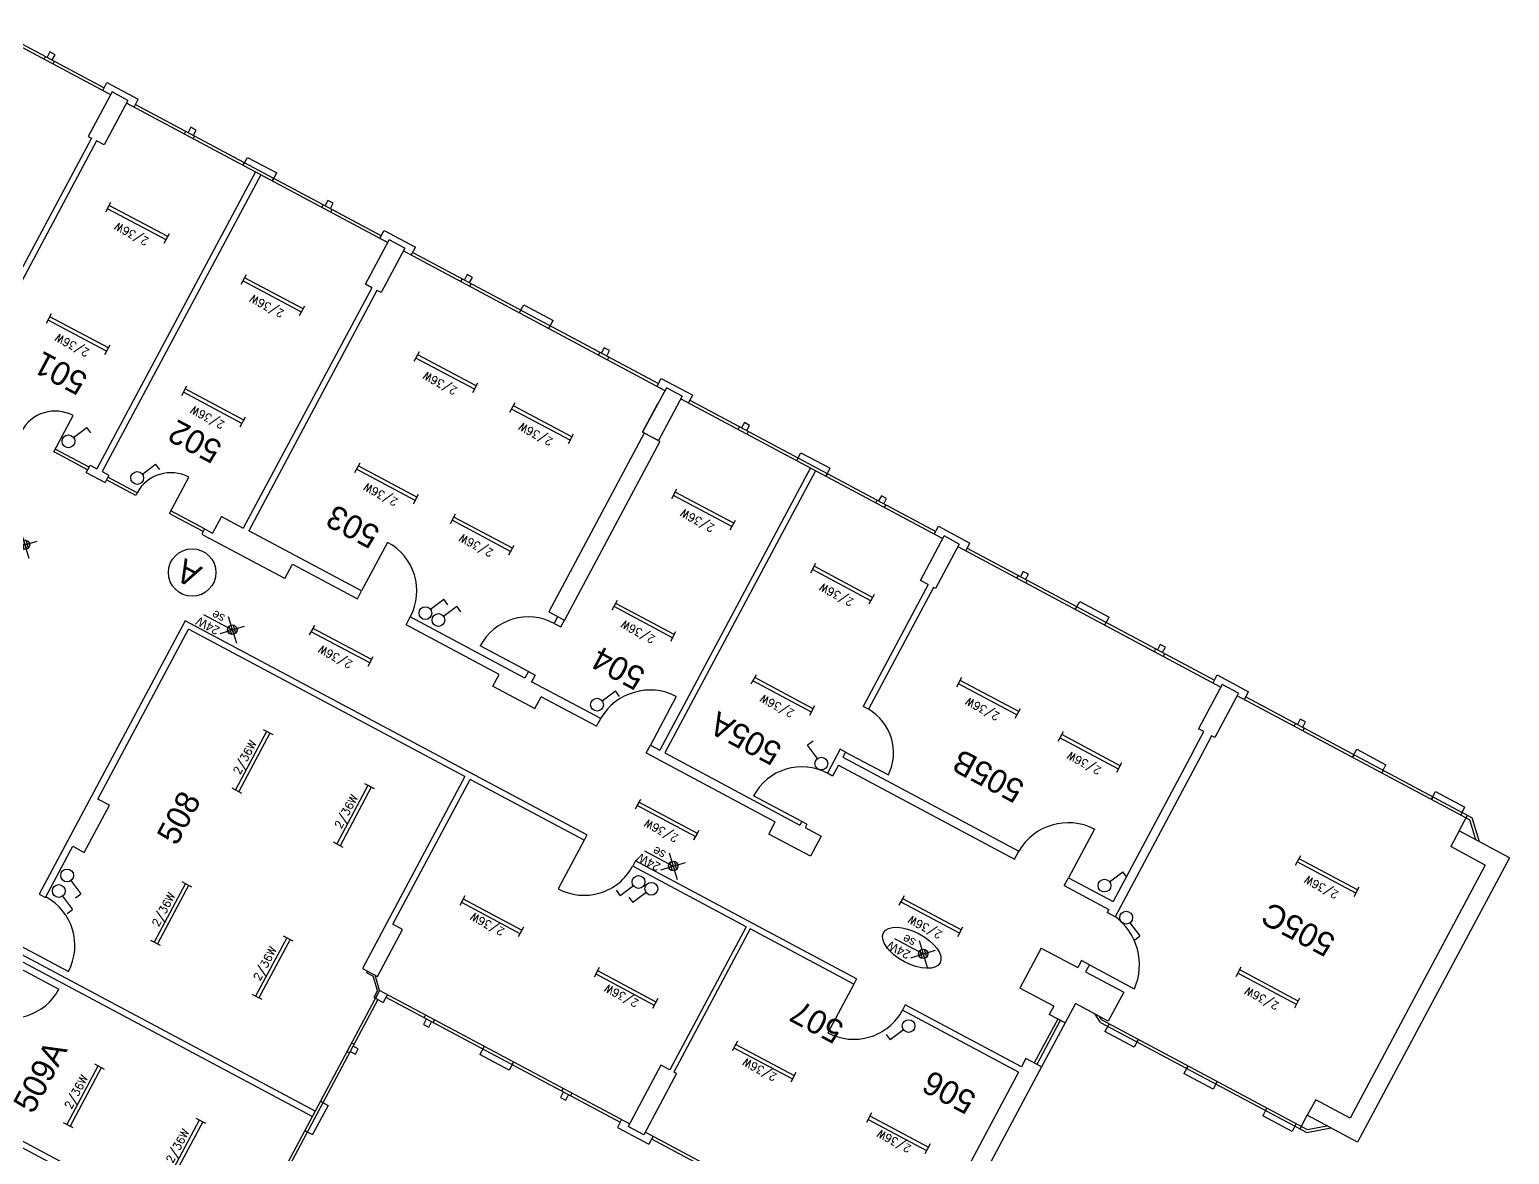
# Model space of a CAD drawing. Extents: x 1678829 to 1678895.5, y 4851385.5 to 4851457.1.
# Drawn here: x 1678870.54 to 1678895.5, y 4851410.72 to 4851429.7 of the extents above; entities that cross this region are included whole.
import ezdxf
from ezdxf.enums import TextEntityAlignment as Align

# ---------------------------------------------------------------- set-up
doc = ezdxf.new("R2010")
doc.units = 0
doc.header["$MEASUREMENT"] = 0
doc.layers.get('0').update_dxf_attribs({"linetype": 'CONTINUOUS'})
for name, color, linetype in [('ARREDO', 52, 'CONTINUOUS'), ('ILLUMINAZIONE', 4, 'CONTINUOUS'), ('INFISSI', 160, 'CONTINUOUS'), ('NUOVI COMPONENTI DI PROGETTO', 230, 'CONTINUOUS'), ('VUO3', 6, 'CONTINUOUS')]:
    doc.layers.add(name, color=color, linetype=linetype)
doc.styles.add('ROMANS', font='romans')

# ---------------------------------------------------------------- blocks, each defined once
blk = doc.blocks.new('SE')
at = {"layer": 'ILLUMINAZIONE'}
for p, q in [((0.165, -0.165), (-0.167, 0.167)), ((0.152, 0.155), (-0.155, -0.152)), ((0.024, -0.077), (-0.077, 0.024)), ((0.056, -0.058), (-0.058, 0.056)), ((0.058, -0.056), (-0.056, 0.058)), ((0.077, -0.024), (-0.024, 0.077)), ((0.55, 0.001), (-0.001, 0.001)), ((0.075, 0.028), (0.028, 0.075)), ((-0.028, -0.075), (-0.075, -0.028))]:
    blk.add_line(p, q, dxfattribs=at)
blk.add_circle((0, 0), 0.0803, dxfattribs=at)
at = {"layer": 'ILLUMINAZIONE', "linetype": 'Continuous'}
for s, p in [('24W ', (0.191, 0.063)), ('se', (0.209, -0.158))]:
    blk.add_text(s, height=0.15, dxfattribs=at).set_placement(p)

msp = doc.modelspace()

# ---------------------------------------------------------------- linework, layer by layer
at = {"linetype": 'Continuous'}
for p, q in [((1678871.93, 4851428.651), (1678871.53, 4851427.901)), ((1678872.195, 4851428.509), (1678871.795, 4851427.759)), ((1678872.195, 4851428.509), (1678871.93, 4851428.651)), ((1678872.054, 4851428.245), (1678871.795, 4851427.759)), ((1678871.583, 4851427.872), (1678869.454, 4851423.885)), ((1678871.671, 4851427.825), (1678869.543, 4851423.838)), ((1678871.53, 4851427.901), (1678871.583, 4851427.872)), ((1678871.795, 4851427.759), (1678871.671, 4851427.825)), ((1678874.35, 4851427.302), (1678871.676, 4851422.291)), ((1678874.439, 4851427.255), (1678871.764, 4851422.244)), ((1678876.206, 4851425.405), (1678876.606, 4851426.155)), ((1678876.871, 4851426.013), (1678876.47, 4851425.264)), ((1678876.871, 4851426.013), (1678876.606, 4851426.155)), ((1678876.311, 4851425.348), (1678874.145, 4851421.29)), ((1678876.4, 4851425.301), (1678874.236, 4851421.247)), ((1678876.276, 4851425.367), (1678876.206, 4851425.405)), ((1678876.311, 4851425.348), (1678876.206, 4851425.405)), ((1678876.435, 4851425.282), (1678876.4, 4851425.301)), ((1678876.47, 4851425.264), (1678876.435, 4851425.282)), ((1678881.281, 4851423.659), (1678880.881, 4851422.909)), ((1678881.546, 4851423.518), (1678881.146, 4851422.768)), ((1678881.546, 4851423.518), (1678881.281, 4851423.659)), ((1678880.881, 4851422.909), (1678881.14, 4851423.394)), ((1678881.405, 4851423.253), (1678881.146, 4851422.768)), ((1678881.005, 4851422.843), (1678880.881, 4851422.909)), ((1678880.969, 4851422.862), (1678880.881, 4851422.909)), ((1678881.146, 4851422.768), (1678881.005, 4851422.843)), ((1678881.172, 4851422.754), (1678881.005, 4851422.843)), ((1678871.495, 4851422.229), (1678871.542, 4851422.317)), ((1678871.542, 4851422.317), (1678871.561, 4851422.352)), ((1678871.542, 4851422.317), (1678871.542, 4851422.317)), ((1678871.561, 4851422.352), (1678871.676, 4851422.291)), ((1678883.71, 4851422.306), (1678881.169, 4851417.546)), ((1678883.799, 4851422.259), (1678881.258, 4851417.499)), ((1678871.495, 4851422.229), (1678871.813, 4851422.059)), ((1678871.764, 4851422.244), (1678871.879, 4851422.183)), ((1678871.86, 4851422.148), (1678871.813, 4851422.059)), ((1678871.879, 4851422.183), (1678871.86, 4851422.148)), ((1678873.492, 4851421.276), (1678873.445, 4851421.188)), ((1678873.492, 4851421.276), (1678873.624, 4851421.206)), ((1678873.775, 4851421.488), (1678873.624, 4851421.206)), ((1678873.775, 4851421.488), (1678874.145, 4851421.29)), ((1678873.445, 4851421.188), (1678873.524, 4851421.146)), ((1678873.524, 4851421.146), (1678873.577, 4851421.118)), ((1678874.847, 4851420.439), (1678873.577, 4851421.118)), ((1678876.141, 4851420.23), (1678874.236, 4851421.247)), ((1678885.566, 4851420.408), (1678885.966, 4851421.158)), ((1678886.222, 4851421.022), (1678885.821, 4851420.272)), ((1678886.222, 4851421.022), (1678885.966, 4851421.158)), ((1678874.847, 4851420.439), (1678874.976, 4851420.682)), ((1678874.976, 4851420.682), (1678876.07, 4851420.098)), ((1678885.698, 4851420.338), (1678884.601, 4851418.282)), ((1678885.786, 4851420.291), (1678884.689, 4851418.235)), ((1678885.698, 4851420.338), (1678885.566, 4851420.408)), ((1678885.821, 4851420.272), (1678885.786, 4851420.291)), ((1678885.821, 4851420.272), (1678885.821, 4851420.272)), ((1678876.07, 4851420.098), (1678876.141, 4851420.23)), ((1678876.891, 4851419.66), (1678876.961, 4851419.792)), ((1678878.893, 4851418.761), (1678876.961, 4851419.792)), ((1678879.447, 4851419.798), (1678879.386, 4851419.683)), ((1678873.164, 4851419.728), (1678870.701, 4851415.115)), ((1678871.692, 4851416.717), (1678873.223, 4851419.584)), ((1678879.939, 4851416.112), (1678873.164, 4851419.728)), ((1678877.881, 4851417.097), (1678873.223, 4851419.584)), ((1678878.461, 4851418.821), (1678876.891, 4851419.66)), ((1678879.386, 4851419.683), (1678879.501, 4851419.622)), ((1678879.501, 4851419.622), (1678879.562, 4851419.737)), ((1678878.355, 4851418.623), (1678878.461, 4851418.821)), ((1678878.953, 4851418.872), (1678878.893, 4851418.761)), ((1678878.953, 4851418.872), (1678879.067, 4851418.81)), ((1678879.067, 4851418.81), (1678879.008, 4851418.699)), ((1678878.355, 4851418.623), (1678879.061, 4851418.247)), ((1678880.173, 4851418.078), (1678879.008, 4851418.699)), ((1678890.659, 4851418.653), (1678890.259, 4851417.903)), ((1678890.932, 4851418.507), (1678890.532, 4851417.757)), ((1678890.932, 4851418.507), (1678890.659, 4851418.653)), ((1678879.061, 4851418.247), (1678879.167, 4851418.445)), ((1678880.102, 4851417.946), (1678879.167, 4851418.445)), ((1678884.689, 4851418.235), (1678884.601, 4851418.282)), ((1678880.102, 4851417.946), (1678880.173, 4851418.078)), ((1678890.163, 4851417.512), (1678890.347, 4851417.856)), ((1678890.312, 4851417.875), (1678890.259, 4851417.903)), ((1678890.479, 4851417.786), (1678890.296, 4851417.441)), ((1678890.347, 4851417.856), (1678890.312, 4851417.875)), ((1678890.532, 4851417.757), (1678890.479, 4851417.786)), ((1678880.94, 4851417.498), (1678881.011, 4851417.63)), ((1678881.011, 4851417.63), (1678881.169, 4851417.546)), ((1678884.214, 4851417.559), (1678883.998, 4851417.153)), ((1678884.303, 4851417.512), (1678884.214, 4851417.559)), ((1678884.303, 4851417.512), (1678884.256, 4851417.424)), ((1678890.163, 4851417.512), (1678888.816, 4851414.989)), ((1678880.94, 4851417.498), (1678883.119, 4851416.335)), ((1678881.258, 4851417.499), (1678883.532, 4851416.28)), ((1678884.185, 4851417.291), (1678884.086, 4851417.106)), ((1678884.185, 4851417.291), (1678887.155, 4851415.706)), ((1678884.256, 4851417.424), (1678887.226, 4851415.838)), ((1678890.296, 4851417.441), (1678888.85, 4851414.733)), ((1678877.881, 4851417.097), (1678876.153, 4851413.86)), ((1678876.665, 4851414.606), (1678877.969, 4851417.05)), ((1678879.892, 4851416.024), (1678877.969, 4851417.05)), ((1678884.086, 4851417.106), (1678883.998, 4851417.153)), ((1678871.463, 4851415.819), (1678871.886, 4851416.613)), ((1678871.886, 4851416.613), (1678871.692, 4851416.717)), ((1678883.009, 4851416.128), (1678883.119, 4851416.335)), ((1678883.565, 4851416.342), (1678883.532, 4851416.28)), ((1678883.653, 4851416.294), (1678883.565, 4851416.342)), ((1678883.653, 4851416.294), (1678883.622, 4851416.237)), ((1678879.939, 4851416.112), (1678879.892, 4851416.024)), ((1678883.714, 4851415.752), (1678883.009, 4851416.128)), ((1678883.622, 4851416.237), (1678883.895, 4851416.091)), ((1678883.895, 4851416.091), (1678883.714, 4851415.752)), ((1678894.655, 4851416.18), (1678894.514, 4851415.915)), ((1678895.502, 4851415.728), (1678894.655, 4851416.18)), ((1678870.807, 4851415.058), (1678871.269, 4851415.923)), ((1678871.269, 4851415.923), (1678871.463, 4851415.819)), ((1678887.155, 4851415.706), (1678887.226, 4851415.838)), ((1678895.096, 4851415.604), (1678894.514, 4851415.915)), ((1678880.76, 4851415.674), (1678880.713, 4851415.586)), ((1678882.627, 4851414.564), (1678880.713, 4851415.586)), ((1678884.491, 4851413.682), (1678880.76, 4851415.674)), ((1678895.096, 4851415.604), (1678892.817, 4851411.335)), ((1678895.502, 4851415.728), (1678892.94, 4851410.929)), ((1678887.993, 4851415.258), (1678888.064, 4851415.391)), ((1678888.064, 4851415.391), (1678888.816, 4851414.989)), ((1678870.701, 4851415.115), (1678870.807, 4851415.058)), ((1678887.993, 4851415.258), (1678888.746, 4851414.857)), ((1678888.746, 4851414.857), (1678888.718, 4851414.804)), ((1678888.85, 4851414.733), (1678888.718, 4851414.804)), ((1678876.408, 4851413.723), (1678876.832, 4851414.517)), ((1678876.832, 4851414.517), (1678876.665, 4851414.606)), ((1678882.627, 4851414.564), (1678881.337, 4851412.147)), ((1678882.697, 4851414.526), (1678881.407, 4851412.109)), ((1678884.444, 4851413.594), (1678882.697, 4851414.526)), ((1678875.307, 4851411.363), (1678870.27, 4851414.052)), ((1678875.355, 4851411.452), (1678870.317, 4851414.141)), ((1678887.603, 4851414.202), (1678887.243, 4851413.528)), ((1678887.603, 4851414.202), (1678888.22, 4851413.873)), ((1678876.153, 4851413.86), (1678876.408, 4851413.723)), ((1678888.284, 4851413.992), (1678888.22, 4851413.873)), ((1678888.417, 4851413.922), (1678888.284, 4851413.992)), ((1678888.417, 4851413.922), (1678888.353, 4851413.802)), ((1678888.353, 4851413.802), (1678888.997, 4851413.458)), ((1678884.491, 4851413.682), (1678884.444, 4851413.594)), ((1678887.816, 4851413.222), (1678887.243, 4851413.528)), ((1678888.18, 4851413.266), (1678888.006, 4851412.939)), ((1678888.736, 4851412.969), (1678888.18, 4851413.266)), ((1678888.997, 4851413.458), (1678888.736, 4851412.969)), ((1678885.312, 4851413.244), (1678885.265, 4851413.156)), ((1678887.223, 4851412.11), (1678885.265, 4851413.156)), ((1678887.27, 4851412.198), (1678885.312, 4851413.244)), ((1678887.816, 4851413.222), (1678887.741, 4851413.081)), ((1678887.816, 4851413.222), (1678887.741, 4851413.081)), ((1678888.006, 4851412.939), (1678887.741, 4851413.081)), ((1678887.346, 4851412.34), (1678887.27, 4851412.198)), ((1678887.61, 4851412.198), (1678887.346, 4851412.34)), ((1678881.187, 4851412.227), (1678880.636, 4851411.194)), ((1678881.451, 4851412.085), (1678880.9, 4851411.053)), ((1678881.337, 4851412.147), (1678881.187, 4851412.227)), ((1678881.451, 4851412.085), (1678881.407, 4851412.109)), ((1678887.223, 4851412.11), (1678885.65, 4851409.164)), ((1678887.61, 4851412.198), (1678885.774, 4851408.758)), ((1678873.297, 4851409.297), (1678868.971, 4851411.606)), ((1678873.344, 4851409.385), (1678869.018, 4851411.694)), ((1678892.235, 4851411.645), (1678892.093, 4851411.381)), ((1678892.817, 4851411.335), (1678892.235, 4851411.645)), ((1678892.94, 4851410.929), (1678892.093, 4851411.381)), ((1678880.9, 4851411.053), (1678880.636, 4851411.194))]:
    msp.add_line(p, q, dxfattribs=at)
msp.add_circle((1678873.282, 4851420.541), 0.4, dxfattribs=at)
at = {"layer": 'ARREDO', "linetype": 'Continuous'}
for p, q in [((1678880.908, 4851422.895), (1678879.297, 4851419.878)), ((1678881.172, 4851422.754), (1678879.562, 4851419.737)), ((1678879.297, 4851419.878), (1678879.562, 4851419.737))]:
    msp.add_line(p, q, dxfattribs=at)
at = {"layer": 'ILLUMINAZIONE', "linetype": 'Continuous'}
for p, q in [((1678871.826, 4851426.626), (1678871.913, 4851426.789)), ((1678872.841, 4851426.153), (1678871.854, 4851426.68)), ((1678872.871, 4851426.209), (1678871.884, 4851426.736)), ((1678872.812, 4851426.099), (1678872.9, 4851426.263)), ((1678874.109, 4851425.407), (1678874.196, 4851425.571)), ((1678875.154, 4851424.99), (1678874.167, 4851425.517)), ((1678875.124, 4851424.934), (1678874.137, 4851425.461)), ((1678875.095, 4851424.881), (1678875.183, 4851425.044)), ((1678870.823, 4851424.748), (1678870.911, 4851424.911)), ((1678871.839, 4851424.275), (1678870.852, 4851424.801)), ((1678871.869, 4851424.331), (1678870.882, 4851424.858)), ((1678871.81, 4851424.221), (1678871.897, 4851424.385)), ((1678877.029, 4851424.107), (1678877.116, 4851424.271)), ((1678878.044, 4851423.634), (1678877.057, 4851424.161)), ((1678878.074, 4851423.691), (1678877.087, 4851424.217)), ((1678873.106, 4851423.529), (1678873.194, 4851423.693)), ((1678874.122, 4851423.056), (1678873.135, 4851423.583)), ((1678874.152, 4851423.112), (1678873.165, 4851423.639)), ((1678878.015, 4851423.581), (1678878.103, 4851423.744)), ((1678878.641, 4851423.247), (1678878.729, 4851423.41)), ((1678879.657, 4851422.774), (1678878.67, 4851423.3)), ((1678879.687, 4851422.83), (1678878.7, 4851423.356)), ((1678874.093, 4851423.002), (1678874.18, 4851423.166)), ((1678871.282, 4851422.821), (1678871.505, 4851422.989)), ((1678871.574, 4851422.897), (1678871.505, 4851422.989)), ((1678879.628, 4851422.72), (1678879.715, 4851422.883)), ((1678872.442, 4851422.202), (1678872.665, 4851422.369)), ((1678872.734, 4851422.278), (1678872.665, 4851422.369)), ((1678876.026, 4851422.229), (1678876.114, 4851422.393)), ((1678877.042, 4851421.756), (1678876.055, 4851422.283)), ((1678877.072, 4851421.813), (1678876.085, 4851422.339)), ((1678877.013, 4851421.703), (1678877.1, 4851421.866)), ((1678881.372, 4851421.789), (1678881.459, 4851421.953)), ((1678882.387, 4851421.316), (1678881.4, 4851421.843)), ((1678882.417, 4851421.372), (1678881.43, 4851421.899)), ((1678877.639, 4851421.369), (1678877.726, 4851421.532)), ((1678878.654, 4851420.896), (1678877.667, 4851421.422)), ((1678878.684, 4851420.952), (1678877.697, 4851421.478)), ((1678882.358, 4851421.262), (1678882.446, 4851421.426)), ((1678878.625, 4851420.842), (1678878.713, 4851421.005)), ((1678883.716, 4851420.538), (1678883.803, 4851420.701)), ((1678884.731, 4851420.065), (1678883.745, 4851420.591)), ((1678884.761, 4851420.121), (1678883.775, 4851420.648)), ((1678877.303, 4851419.921), (1678877.526, 4851420.089)), ((1678877.595, 4851419.997), (1678877.526, 4851420.089)), ((1678880.369, 4851419.911), (1678880.456, 4851420.075)), ((1678881.414, 4851419.494), (1678880.428, 4851420.021)), ((1678884.703, 4851420.011), (1678884.79, 4851420.175)), ((1678877.523, 4851419.804), (1678877.746, 4851419.972)), ((1678877.815, 4851419.88), (1678877.746, 4851419.972)), ((1678881.384, 4851419.438), (1678880.398, 4851419.965)), ((1678875.263, 4851419.489), (1678875.35, 4851419.653)), ((1678875.263, 4851419.489), (1678875.322, 4851419.599)), ((1678876.278, 4851419.016), (1678875.292, 4851419.543)), ((1678876.278, 4851419.016), (1678875.292, 4851419.543)), ((1678876.308, 4851419.073), (1678875.322, 4851419.599)), ((1678881.356, 4851419.384), (1678881.443, 4851419.548)), ((1678876.25, 4851418.963), (1678876.337, 4851419.126)), ((1678876.25, 4851418.963), (1678876.308, 4851419.072)), ((1678882.713, 4851418.66), (1678882.801, 4851418.823)), ((1678883.759, 4851418.243), (1678882.772, 4851418.77)), ((1678886.18, 4851418.61), (1678886.267, 4851418.774)), ((1678880.198, 4851418.376), (1678880.421, 4851418.543)), ((1678880.49, 4851418.451), (1678880.421, 4851418.543)), ((1678883.729, 4851418.187), (1678882.742, 4851418.713)), ((1678887.195, 4851418.137), (1678886.209, 4851418.664)), ((1678887.195, 4851418.137), (1678886.209, 4851418.664)), ((1678887.225, 4851418.194), (1678886.239, 4851418.72)), ((1678887.225, 4851418.194), (1678886.239, 4851418.72)), ((1678883.7, 4851418.133), (1678883.787, 4851418.297)), ((1678887.167, 4851418.084), (1678887.254, 4851418.247)), ((1678874.538, 4851417.86), (1678874.011, 4851416.873)), ((1678874.594, 4851417.83), (1678874.068, 4851416.843)), ((1678874.648, 4851417.801), (1678874.484, 4851417.888)), ((1678887.893, 4851417.696), (1678887.98, 4851417.86)), ((1678888.938, 4851417.279), (1678887.951, 4851417.806)), ((1678888.938, 4851417.279), (1678887.951, 4851417.806)), ((1678883.755, 4851417.695), (1678883.664, 4851417.626)), ((1678883.831, 4851417.403), (1678883.664, 4851417.626)), ((1678888.908, 4851417.223), (1678887.921, 4851417.75)), ((1678888.908, 4851417.223), (1678887.921, 4851417.75)), ((1678888.879, 4851417.17), (1678888.967, 4851417.333)), ((1678874.121, 4851416.814), (1678873.958, 4851416.902)), ((1678876.248, 4851416.947), (1678875.721, 4851415.96)), ((1678876.304, 4851416.917), (1678875.778, 4851415.93)), ((1678876.358, 4851416.888), (1678876.195, 4851416.975)), ((1678880.761, 4851416.555), (1678880.848, 4851416.718)), ((1678880.761, 4851416.555), (1678880.819, 4851416.664)), ((1678881.776, 4851416.082), (1678880.789, 4851416.609)), ((1678881.776, 4851416.082), (1678880.789, 4851416.609)), ((1678881.806, 4851416.138), (1678880.819, 4851416.665)), ((1678881.747, 4851416.028), (1678881.834, 4851416.192)), ((1678881.747, 4851416.028), (1678881.806, 4851416.138)), ((1678875.831, 4851415.901), (1678875.668, 4851415.989)), ((1678891.895, 4851415.602), (1678891.983, 4851415.766)), ((1678892.911, 4851415.129), (1678891.924, 4851415.656)), ((1678892.941, 4851415.185), (1678891.954, 4851415.712)), ((1678871.238, 4851415.343), (1678871.405, 4851415.12)), ((1678873.167, 4851415.292), (1678872.641, 4851414.305)), ((1678873.223, 4851415.262), (1678872.697, 4851414.275)), ((1678873.277, 4851415.233), (1678873.114, 4851415.32)), ((1678888.759, 4851415.322), (1678888.982, 4851415.49)), ((1678889.051, 4851415.398), (1678888.982, 4851415.49)), ((1678871.097, 4851415.079), (1678871.265, 4851414.856)), ((1678871.313, 4851415.051), (1678871.405, 4851415.12)), ((1678877.884, 4851415.086), (1678877.796, 4851414.922)), ((1678877.855, 4851415.032), (1678878.842, 4851414.505)), ((1678880.433, 4851415.179), (1678880.502, 4851415.087)), ((1678880.725, 4851415.254), (1678880.502, 4851415.087)), ((1678880.649, 4851415.063), (1678880.718, 4851414.971)), ((1678880.942, 4851415.139), (1678880.718, 4851414.971)), ((1678885.211, 4851414.927), (1678885.298, 4851415.09)), ((1678885.211, 4851414.927), (1678885.269, 4851415.036)), ((1678886.256, 4851414.51), (1678885.27, 4851415.036)), ((1678892.882, 4851415.076), (1678892.969, 4851415.239)), ((1678871.173, 4851414.787), (1678871.265, 4851414.856)), ((1678877.825, 4851414.976), (1678878.812, 4851414.449)), ((1678886.226, 4851414.454), (1678885.24, 4851414.98)), ((1678886.226, 4851414.454), (1678885.24, 4851414.98)), ((1678878.87, 4851414.559), (1678878.783, 4851414.395)), ((1678886.198, 4851414.4), (1678886.285, 4851414.563)), ((1678889.102, 4851414.631), (1678889.269, 4851414.408)), ((1678872.75, 4851414.246), (1678872.587, 4851414.334)), ((1678874.877, 4851414.379), (1678874.351, 4851413.392)), ((1678874.934, 4851414.349), (1678874.407, 4851413.362)), ((1678874.987, 4851414.32), (1678874.824, 4851414.407)), ((1678886.198, 4851414.4), (1678886.256, 4851414.509)), ((1678889.177, 4851414.339), (1678889.269, 4851414.408)), ((1678880.148, 4851413.877), (1678880.061, 4851413.713)), ((1678880.09, 4851413.767), (1678881.076, 4851413.24)), ((1678880.12, 4851413.823), (1678881.106, 4851413.296)), ((1678890.893, 4851413.724), (1678890.98, 4851413.888)), ((1678891.908, 4851413.251), (1678890.922, 4851413.778)), ((1678891.938, 4851413.307), (1678890.952, 4851413.834)), ((1678874.461, 4851413.333), (1678874.297, 4851413.421)), ((1678881.135, 4851413.35), (1678881.048, 4851413.186)), ((1678891.88, 4851413.197), (1678891.967, 4851413.361)), ((1678885.281, 4851412.823), (1678885.058, 4851412.655)), ((1678882.48, 4851412.632), (1678882.393, 4851412.469)), ((1678882.421, 4851412.522), (1678883.408, 4851411.996)), ((1678882.451, 4851412.578), (1678883.438, 4851412.052)), ((1678884.989, 4851412.747), (1678885.058, 4851412.655)), ((1678871.693, 4851412.213), (1678871.167, 4851411.226)), ((1678871.749, 4851412.183), (1678871.223, 4851411.196)), ((1678871.803, 4851412.154), (1678871.64, 4851412.242)), ((1678883.466, 4851412.105), (1678883.379, 4851411.942)), ((1678873.403, 4851411.3), (1678872.877, 4851410.314)), ((1678873.46, 4851411.27), (1678872.933, 4851410.284)), ((1678873.513, 4851411.242), (1678873.35, 4851411.329)), ((1678884.744, 4851411.423), (1678884.657, 4851411.26)), ((1678884.686, 4851411.313), (1678885.672, 4851410.787)), ((1678884.716, 4851411.37), (1678885.702, 4851410.843)), ((1678871.276, 4851411.168), (1678871.113, 4851411.255)), ((1678885.731, 4851410.897), (1678885.644, 4851410.733))]:
    msp.add_line(p, q, dxfattribs=at)
for centre in [(1678871.195, 4851422.756), (1678872.355, 4851422.137), (1678877.217, 4851419.856), (1678877.436, 4851419.739), (1678880.112, 4851418.311), (1678883.896, 4851417.317), (1678871.173, 4851415.429), (1678871.032, 4851415.166), (1678880.812, 4851415.319), (1678881.028, 4851415.204), (1678888.672, 4851415.258), (1678889.037, 4851414.717), (1678885.367, 4851412.887)]:
    msp.add_circle(centre, 0.108, dxfattribs=at)
at = {"layer": 'INFISSI', "linetype": 'Continuous'}
for p, q in [((1678869.851, 4851429.704), (1678871.907, 4851428.606)), ((1678869.972, 4851429.696), (1678871.798, 4851428.721)), ((1678870.786, 4851429.205), (1678870.81, 4851429.249)), ((1678870.882, 4851429.326), (1678870.835, 4851429.238)), ((1678870.97, 4851429.279), (1678870.882, 4851429.326)), ((1678870.923, 4851429.191), (1678870.97, 4851429.279)), ((1678870.936, 4851429.124), (1678870.96, 4851429.169)), ((1678871.774, 4851428.677), (1678871.845, 4851428.809)), ((1678871.845, 4851428.809), (1678872.374, 4851428.527)), ((1678872.304, 4851428.395), (1678872.374, 4851428.527)), ((1678872.171, 4851428.465), (1678876.582, 4851426.111)), ((1678872.327, 4851428.439), (1678876.474, 4851426.225)), ((1678873.261, 4851428.056), (1678873.214, 4851427.968)), ((1678873.349, 4851428.009), (1678873.261, 4851428.056)), ((1678873.302, 4851427.921), (1678873.349, 4851428.009)), ((1678873.151, 4851427.942), (1678873.174, 4851427.987)), ((1678873.301, 4851427.862), (1678873.324, 4851427.907)), ((1678874.143, 4851427.415), (1678874.214, 4851427.547)), ((1678874.214, 4851427.547), (1678874.708, 4851427.284)), ((1678874.139, 4851427.415), (1678874.162, 4851427.459)), ((1678874.637, 4851427.151), (1678874.708, 4851427.284)), ((1678874.633, 4851427.151), (1678874.656, 4851427.195)), ((1678875.471, 4851426.704), (1678875.494, 4851426.748)), ((1678875.572, 4851426.822), (1678875.525, 4851426.734)), ((1678875.661, 4851426.775), (1678875.572, 4851426.822)), ((1678875.613, 4851426.687), (1678875.661, 4851426.775)), ((1678875.621, 4851426.624), (1678875.644, 4851426.668)), ((1678876.45, 4851426.181), (1678876.521, 4851426.314)), ((1678876.521, 4851426.314), (1678877.05, 4851426.031)), ((1678876.979, 4851425.899), (1678877.05, 4851426.031)), ((1678876.847, 4851425.969), (1678881.258, 4851423.615)), ((1678877.003, 4851425.943), (1678881.149, 4851423.73)), ((1678877.817, 4851425.451), (1678877.841, 4851425.495)), ((1678877.922, 4851425.568), (1678877.875, 4851425.48)), ((1678878.01, 4851425.521), (1678877.922, 4851425.568)), ((1678877.963, 4851425.433), (1678878.01, 4851425.521)), ((1678877.967, 4851425.371), (1678877.991, 4851425.415)), ((1678878.804, 4851424.927), (1678878.875, 4851425.059)), ((1678878.875, 4851425.059), (1678879.369, 4851424.796)), ((1678878.805, 4851424.924), (1678878.829, 4851424.968)), ((1678879.298, 4851424.663), (1678879.369, 4851424.796)), ((1678879.299, 4851424.66), (1678879.323, 4851424.704)), ((1678880.138, 4851424.213), (1678880.161, 4851424.257)), ((1678880.234, 4851424.334), (1678880.186, 4851424.246)), ((1678880.322, 4851424.287), (1678880.234, 4851424.334)), ((1678880.275, 4851424.199), (1678880.322, 4851424.287)), ((1678880.287, 4851424.133), (1678880.311, 4851424.177)), ((1678881.126, 4851423.685), (1678881.196, 4851423.818)), ((1678881.196, 4851423.818), (1678881.726, 4851423.535)), ((1678881.655, 4851423.403), (1678881.726, 4851423.535)), ((1678881.523, 4851423.474), (1678885.933, 4851421.119)), ((1678881.655, 4851423.403), (1678881.678, 4851423.447)), ((1678881.678, 4851423.447), (1678885.825, 4851421.234)), ((1678870.949, 4851422.577), (1678871.276, 4851423.19)), ((1678882.493, 4851422.956), (1678882.516, 4851423)), ((1678882.598, 4851423.072), (1678882.551, 4851422.984)), ((1678882.686, 4851423.025), (1678882.598, 4851423.072)), ((1678882.639, 4851422.937), (1678882.686, 4851423.025)), ((1678882.643, 4851422.875), (1678882.666, 4851422.92)), ((1678871.025, 4851422.537), (1678870.948, 4851422.578)), ((1678871.542, 4851422.317), (1678870.972, 4851422.621)), ((1678871.519, 4851422.273), (1678871.025, 4851422.537)), ((1678883.48, 4851422.431), (1678883.551, 4851422.563)), ((1678883.551, 4851422.563), (1678884.045, 4851422.3)), ((1678883.481, 4851422.428), (1678883.505, 4851422.472)), ((1678883.974, 4851422.167), (1678884.045, 4851422.3)), ((1678872.33, 4851421.84), (1678871.836, 4851422.104)), ((1678872.354, 4851421.884), (1678871.86, 4851422.148)), ((1678872.898, 4851421.537), (1678873.225, 4851422.15)), ((1678883.975, 4851422.164), (1678883.999, 4851422.208)), ((1678872.354, 4851421.884), (1678872.33, 4851421.84)), ((1678884.813, 4851421.717), (1678884.837, 4851421.761)), ((1678884.909, 4851421.838), (1678884.862, 4851421.75)), ((1678884.997, 4851421.791), (1678884.909, 4851421.838)), ((1678884.95, 4851421.703), (1678884.997, 4851421.791)), ((1678872.979, 4851421.494), (1678872.898, 4851421.537)), ((1678873.493, 4851421.276), (1678872.922, 4851421.581)), ((1678884.963, 4851421.637), (1678884.987, 4851421.681)), ((1678873.47, 4851421.232), (1678872.976, 4851421.495)), ((1678885.801, 4851421.19), (1678885.872, 4851421.322)), ((1678885.872, 4851421.322), (1678886.401, 4851421.039)), ((1678876.579, 4851421.05), (1678876.141, 4851420.23)), ((1678886.33, 4851420.907), (1678886.401, 4851421.039)), ((1678886.198, 4851420.978), (1678890.635, 4851418.609)), ((1678886.33, 4851420.907), (1678886.354, 4851420.951)), ((1678886.354, 4851420.951), (1678890.527, 4851418.724)), ((1678887.301, 4851420.561), (1678887.254, 4851420.473)), ((1678887.389, 4851420.514), (1678887.301, 4851420.561)), ((1678887.342, 4851420.426), (1678887.389, 4851420.514)), ((1678887.195, 4851420.446), (1678887.219, 4851420.49)), ((1678887.345, 4851420.365), (1678887.368, 4851420.41)), ((1678888.183, 4851419.92), (1678888.254, 4851420.053)), ((1678888.254, 4851420.053), (1678888.748, 4851419.789)), ((1678888.183, 4851419.918), (1678888.207, 4851419.962)), ((1678888.677, 4851419.657), (1678888.748, 4851419.789)), ((1678888.677, 4851419.654), (1678888.701, 4851419.699)), ((1678878.953, 4851418.872), (1678878.141, 4851419.305)), ((1678889.612, 4851419.328), (1678889.565, 4851419.239)), ((1678889.701, 4851419.281), (1678889.612, 4851419.328)), ((1678889.653, 4851419.192), (1678889.701, 4851419.281)), ((1678889.515, 4851419.207), (1678889.539, 4851419.251)), ((1678889.665, 4851419.127), (1678889.689, 4851419.171)), ((1678890.503, 4851418.68), (1678890.574, 4851418.812)), ((1678890.574, 4851418.812), (1678891.103, 4851418.529)), ((1678891.032, 4851418.397), (1678891.103, 4851418.529)), ((1678881.449, 4851418.451), (1678881.011, 4851417.63)), ((1678890.906, 4851418.464), (1678894.835, 4851416.367)), ((1678891.056, 4851418.441), (1678894.876, 4851416.402)), ((1678891.973, 4851418.067), (1678891.926, 4851417.979)), ((1678892.062, 4851418.02), (1678891.973, 4851418.067)), ((1678892.015, 4851417.932), (1678892.062, 4851418.02)), ((1678891.871, 4851417.95), (1678891.894, 4851417.994)), ((1678892.02, 4851417.87), (1678892.044, 4851417.914)), ((1678884.303, 4851417.512), (1678885.026, 4851417.126)), ((1678892.856, 4851417.426), (1678892.926, 4851417.558)), ((1678892.926, 4851417.558), (1678893.42, 4851417.295)), ((1678892.859, 4851417.422), (1678892.882, 4851417.466)), ((1678893.35, 4851417.162), (1678893.42, 4851417.295)), ((1678893.353, 4851417.159), (1678893.376, 4851417.203)), ((1678883.565, 4851416.342), (1678882.753, 4851416.775)), ((1678894.186, 4851416.716), (1678894.256, 4851416.848)), ((1678894.256, 4851416.848), (1678894.75, 4851416.584)), ((1678894.191, 4851416.711), (1678894.214, 4851416.755)), ((1678894.68, 4851416.452), (1678894.75, 4851416.584)), ((1678894.655, 4851416.18), (1678894.796, 4851416.445)), ((1678894.937, 4851416.029), (1678894.835, 4851416.367)), ((1678895, 4851415.996), (1678894.876, 4851416.402)), ((1678879.892, 4851416.024), (1678879.454, 4851415.203)), ((1678888.502, 4851416.211), (1678888.064, 4851415.391)), ((1678870.374, 4851414.246), (1678871.194, 4851413.808)), ((1678870.214, 4851413.946), (1678871.034, 4851413.509)), ((1678876.227, 4851413.786), (1678876.241, 4851413.813)), ((1678876.227, 4851413.786), (1678876.338, 4851413.727)), ((1678888.417, 4851413.922), (1678889.175, 4851413.517)), ((1678876.407, 4851413.486), (1678876.338, 4851413.727)), ((1678876.442, 4851413.489), (1678876.37, 4851413.744)), ((1678884.444, 4851413.594), (1678884.006, 4851412.773)), ((1678876.442, 4851413.489), (1678874.14, 4851409.176)), ((1678876.416, 4851413.334), (1678874.25, 4851409.276)), ((1678876.407, 4851413.486), (1678876.345, 4851413.371)), ((1678876.345, 4851413.371), (1678876.372, 4851413.357)), ((1678876.442, 4851413.489), (1678876.372, 4851413.357)), ((1678876.372, 4851413.357), (1678876.504, 4851413.287)), ((1678880.659, 4851411.239), (1678876.442, 4851413.489)), ((1678876.575, 4851413.419), (1678876.504, 4851413.287)), ((1678876.551, 4851413.375), (1678880.503, 4851411.265)), ((1678877.219, 4851413.075), (1678877.195, 4851413.031)), ((1678888.605, 4851412.948), (1678888.515, 4851413.087)), ((1678888.628, 4851412.993), (1678888.595, 4851413.044)), ((1678877.231, 4851413.005), (1678877.184, 4851412.916)), ((1678877.184, 4851412.916), (1678877.272, 4851412.869)), ((1678877.272, 4851412.869), (1678877.319, 4851412.958)), ((1678877.369, 4851412.995), (1678877.345, 4851412.951)), ((1678887.882, 4851413.005), (1678887.487, 4851412.264)), ((1678887.926, 4851412.982), (1678887.531, 4851412.241)), ((1678888.006, 4851412.939), (1678887.61, 4851412.198)), ((1678888.605, 4851412.948), (1678892.084, 4851411.091)), ((1678888.628, 4851412.993), (1678892.092, 4851411.144)), ((1678888.75, 4851412.927), (1678888.679, 4851412.795)), ((1678889.173, 4851412.531), (1678888.679, 4851412.795)), ((1678875.971, 4851412.607), (1678876.016, 4851412.584)), ((1678876.083, 4851412.501), (1678875.995, 4851412.549)), ((1678878.207, 4851412.54), (1678878.137, 4851412.408)), ((1678878.207, 4851412.548), (1678878.183, 4851412.504)), ((1678889.244, 4851412.664), (1678889.173, 4851412.531)), ((1678889.219, 4851412.621), (1678889.242, 4851412.665)), ((1678875.891, 4851412.457), (1678875.936, 4851412.434)), ((1678875.948, 4851412.46), (1678876.036, 4851412.413)), ((1678876.036, 4851412.413), (1678876.083, 4851412.501)), ((1678878.631, 4851412.144), (1678878.137, 4851412.408)), ((1678878.701, 4851412.276), (1678878.631, 4851412.144)), ((1678878.701, 4851412.284), (1678878.677, 4851412.24)), ((1678890.081, 4851412.216), (1678890.011, 4851412.084)), ((1678890.505, 4851411.82), (1678890.011, 4851412.084)), ((1678890.057, 4851412.173), (1678890.08, 4851412.217)), ((1678879.542, 4851411.771), (1678879.495, 4851411.683)), ((1678879.539, 4851411.837), (1678879.515, 4851411.792)), ((1678890.575, 4851411.953), (1678890.505, 4851411.82)), ((1678890.551, 4851411.91), (1678890.574, 4851411.954)), ((1678875.574, 4851411.549), (1678875.311, 4851411.055)), ((1678875.442, 4851411.619), (1678875.574, 4851411.549)), ((1678875.444, 4851411.619), (1678875.488, 4851411.596)), ((1678879.495, 4851411.683), (1678879.584, 4851411.636)), ((1678879.584, 4851411.636), (1678879.631, 4851411.724)), ((1678879.689, 4851411.757), (1678879.665, 4851411.712)), ((1678880.527, 4851411.309), (1678880.456, 4851411.177)), ((1678891.413, 4851411.506), (1678891.342, 4851411.373)), ((1678891.836, 4851411.11), (1678891.342, 4851411.373)), ((1678891.389, 4851411.462), (1678891.412, 4851411.506)), ((1678891.971, 4851411.151), (1678892.093, 4851411.381)), ((1678875.178, 4851411.125), (1678875.311, 4851411.055)), ((1678875.18, 4851411.125), (1678875.224, 4851411.102)), ((1678880.456, 4851411.177), (1678880.986, 4851410.894)), ((1678884.876, 4851408.988), (1678880.924, 4851411.097)), ((1678881.056, 4851411.027), (1678880.986, 4851410.894)), ((1678891.907, 4851411.242), (1678891.836, 4851411.11)), ((1678892.084, 4851411.091), (1678892.49, 4851411.169)), ((1678892.092, 4851411.144), (1678892.42, 4851411.206)), ((1678881.033, 4851410.983), (1678884.87, 4851408.934))]:
    msp.add_line(p, q, dxfattribs=at)
for centre, radius, start, end in [((1678870.972, 4851422.621), 0.645, 61.9064, 151.9064), ((1678872.922, 4851421.581), 0.645, 61.9064, 151.9064), ((1678876.141, 4851420.23), 0.93, 331.9064, 61.9064), ((1678878.953, 4851418.872), 0.92, 61.9064, 151.9064), ((1678881.007, 4851417.593), 0.965, 62.7681, 149.8257), ((1678884.264, 4851417.5), 0.849, 333.8366, 59.9763), ((1678883.565, 4851416.342), 0.92, 61.9064, 151.9064), ((1678888.06, 4851415.353), 0.965, 62.7681, 149.8257), ((1678879.892, 4851416.024), 0.93, 241.9064, 331.9064), ((1678870.374, 4851414.246), 0.93, 331.9064, 61.9064), ((1678888.254, 4851413.922), 1.007, 336.2492, 53.7025), ((1678870.223, 4851413.942), 0.92, 241.9064, 331.9064), ((1678884.444, 4851413.594), 0.93, 241.9064, 331.9064)]:
    msp.add_arc(centre, radius, start, end, dxfattribs=at)
at = {"layer": 'NUOVI COMPONENTI DI PROGETTO', "linetype": 'Continuous'}
msp.add_ellipse((1678885.421, 4851414.208), major_axis=(-0.477, 0.255), ratio=0.49197, dxfattribs=at)

# ---------------------------------------------------------------- block references
at = {"linetype": 'Continuous', "rotation": 151.906417794058}
msp.add_blockref('SE', (1678881.396, 4851415.589), dxfattribs=at)
at = {"layer": 'ILLUMINAZIONE', "linetype": 'Continuous', "rotation": 151.906417794058}
for p in [(1678870.461, 4851421.01), (1678873.959, 4851419.576)]:
    msp.add_blockref('SE', p, dxfattribs=at)
at = {"layer": 'VUO3', "linetype": 'Continuous', "rotation": 151.906417794058}
msp.add_blockref('SE', (1678885.613, 4851414.106), dxfattribs=at)

# ---------------------------------------------------------------- texts
at = {"linetype": 'Continuous'}
for s, rotation, p in [('501', 151.9064, (1678871.548, 4851423.868)), ('502', 151.9064, (1678873.815, 4851422.716)), ('503', 151.9064, (1678876.478, 4851421.279)), ('A', 151.9064, (1678873.472, 4851420.62)), ('504', 151.9064, (1678880.956, 4851418.889)), ('505A', 151.9064, (1678883.258, 4851417.62)), ('505B', 151.9064, (1678887.35, 4851416.986)), ('508', 61.9064, (1678873.021, 4851415.916)), ('505C', 151.9064, (1678892.596, 4851414.391)), (' 506           507      ', 151.9064, (1678886.667, 4851411.663)), ('509A', 61.9064, (1678870.598, 4851411.39))]:
    msp.add_text(s, height=0.4, rotation=rotation, dxfattribs=at).set_placement(p)
at = {"layer": 'ILLUMINAZIONE', "linetype": 'Continuous', "style": 'ROMANS'}
for rotation, p in [(151.9064, (1678872.293, 4851426.314)), (151.9064, (1678874.576, 4851425.095)), (151.9064, (1678871.291, 4851424.436)), (151.9064, (1678877.496, 4851423.795)), (151.9064, (1678873.574, 4851423.217)), (151.9064, (1678879.109, 4851422.935)), (151.9064, (1678876.494, 4851421.917)), (151.9064, (1678881.839, 4851421.477)), (151.9064, (1678878.106, 4851421.057)), (151.9064, (1678884.183, 4851420.226)), (151.9064, (1678880.836, 4851419.599)), (151.9064, (1678875.73, 4851419.177)), (151.9064, (1678883.181, 4851418.348)), (151.9064, (1678886.647, 4851418.298)), (61.9064, (1678874.229, 4851417.391)), (151.9064, (1678888.36, 4851417.384)), (61.9064, (1678875.939, 4851416.478)), (151.9064, (1678881.228, 4851416.243)), (151.9064, (1678892.363, 4851415.29)), (61.9064, (1678872.858, 4851414.823)), (151.9064, (1678878.294, 4851414.666)), (151.9064, (1678885.678, 4851414.615)), (61.9064, (1678874.568, 4851413.91)), (151.9064, (1678880.558, 4851413.457)), (151.9064, (1678891.36, 4851413.412)), (151.9064, (1678882.89, 4851412.213)), (61.9064, (1678871.384, 4851411.744)), (61.9064, (1678873.094, 4851410.832)), (151.9064, (1678885.154, 4851411.004))]:
    msp.add_text('2/36W', height=0.135, rotation=rotation, dxfattribs=at).set_placement(p, align=Align.CENTER)

doc.saveas('drawing.dxf')
